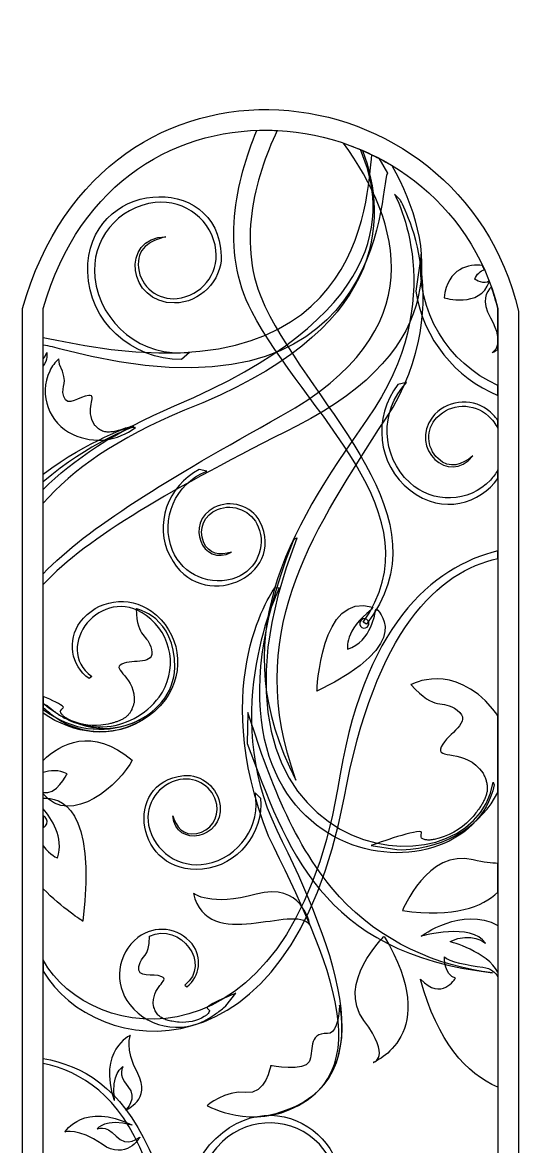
# Model space of a CAD drawing. Header units: centimetres. Extents: x -1.16 to 1.16, y -4.29 to 4.67.
# Drawn here: x -1.16 to 1.16, y -0.6 to 4.67 of the extents above; entities that cross this region are included whole.
import ezdxf

# ---------------------------------------------------------------- set-up
doc = ezdxf.new("R2010")
doc.units = ezdxf.units.CM
doc.header["$MEASUREMENT"] = 0
doc.layers.add('Layer 1', color=7, linetype='Continuous')

msp = doc.modelspace()

# ---------------------------------------------------------------- linework, layer by layer
at = {"layer": 'Layer 1', "color": 240}
for points, knots in [([(-1.16085, 3.32861), (-1.16085, 3.32861), (-1.16085, -4.26076), (-1.16085, -4.26076), (-1.16085, -4.26076), (-1.16085, -4.26076), (1.16085, -4.26076), (1.16085, -4.26076), (1.16085, -4.26076), (1.16085, -4.26076), (1.16085, 3.31708), (1.16085, 3.31708), (1.16085, 3.31708), (0.88746, 4.4739), (-0.78261, 4.66861), (-1.16085, 3.32861)], [0, 0, 0, 0, 0.2, 0.2, 0.2, 0.2, 0.4, 0.4, 0.4, 0.4, 0.6, 0.6, 0.6, 0.6, 1, 1, 1, 1]), ([(-1.06412, 3.32831), (-1.06412, 3.32831), (-1.06412, -4.16431), (-1.06412, -4.16431), (-1.06412, -4.16431), (-1.06412, -4.16431), (1.06411, -4.16431), (1.06411, -4.16431), (1.06411, -4.16431), (1.06411, -4.16431), (1.06411, 3.32831), (1.06411, 3.32831), (1.06411, 3.32831), (0.8135, 4.3424), (-0.72095, 4.53882), (-1.06412, 3.32831)], [0, 0, 0, 0, 0.2, 0.2, 0.2, 0.2, 0.4, 0.4, 0.4, 0.4, 0.6, 0.6, 0.6, 0.6, 1, 1, 1, 1]), ([(-0.08812, 3.31547), (0.16096, 2.83996), (0.78722, 2.36499), (0.43392, 1.85933), (0.43392, 1.85933), (0.43392, 1.85933), (0.44881, 1.85069), (0.44881, 1.85069), (0.44881, 1.85069), (0.83704, 2.34737), (0.20787, 2.85209), (-0.02595, 3.3395), (-0.02595, 3.3395), (-0.1626, 3.62434), (-0.07368, 3.93989), (0.03116, 4.16266), (0.03116, 4.16266), (-0.00049, 4.16426), (-0.03218, 4.16442), (-0.06383, 4.16333), (-0.06383, 4.16333), (-0.15896, 3.93208), (-0.23781, 3.60122), (-0.08812, 3.31547)], [0, 0, 0, 0, 0.1428571, 0.1428571, 0.1428571, 0.1428571, 0.2857143, 0.2857143, 0.2857143, 0.2857143, 0.4285714, 0.4285714, 0.4285714, 0.4285714, 0.5714286, 0.5714286, 0.5714286, 0.5714286, 0.7142857, 0.7142857, 0.7142857, 0.7142857, 1, 1, 1, 1]), ([(0.34143, 4.1034), (0.60856, 3.73577), (0.76528, 3.22222), (0.05041, 2.82553), (0.05041, 2.82553), (-0.48722, 2.52717), (-0.85235, 2.30559), (-1.06412, 2.08676), (-1.06412, 2.08676), (-1.06412, 2.08676), (-1.06412, 2.03575), (-1.06412, 2.03575), (-1.06412, 2.03575), (-0.85222, 2.2631), (-0.46516, 2.48075), (0.12415, 2.77955), (0.12415, 2.77955), (0.83577, 3.14035), (0.77839, 3.62412), (0.56722, 3.99925), (0.56722, 3.99925), (0.49581, 4.04216), (0.41992, 4.07694), (0.34143, 4.1034)], [0, 0, 0, 0, 0.1428571, 0.1428571, 0.1428571, 0.1428571, 0.2857143, 0.2857143, 0.2857143, 0.2857143, 0.4285714, 0.4285714, 0.4285714, 0.4285714, 0.5714286, 0.5714286, 0.5714286, 0.5714286, 0.7142857, 0.7142857, 0.7142857, 0.7142857, 1, 1, 1, 1]), ([(-1.06412, 2.41695), (-0.92826, 2.57206), (-0.71588, 2.72305), (-0.40269, 2.85269), (-0.40269, 2.85269), (0.55039, 3.22057), (0.55109, 3.74611), (0.43077, 4.06908), (0.43077, 4.06908), (0.42739, 4.07054), (0.42402, 4.07204), (0.42063, 4.07347), (0.42063, 4.07347), (0.5536, 3.77187), (0.54263, 3.29294), (-0.44902, 2.87276), (-0.44902, 2.87276), (-0.72688, 2.75377), (-0.92633, 2.61976), (-1.06412, 2.48184), (-1.06412, 2.48184), (-1.06412, 2.48184), (-1.06412, 2.41695), (-1.06412, 2.41695)], [0, 0, 0, 0, 0.1428571, 0.1428571, 0.1428571, 0.1428571, 0.2857143, 0.2857143, 0.2857143, 0.2857143, 0.4285714, 0.4285714, 0.4285714, 0.4285714, 0.5714286, 0.5714286, 0.5714286, 0.5714286, 0.7142857, 0.7142857, 0.7142857, 0.7142857, 1, 1, 1, 1]), ([(0.47462, 4.04906), (0.44984, 3.8466), (0.44286, 2.87071), (-0.99986, 3.18104), (-0.99986, 3.18104), (-1.02193, 3.18579), (-1.0433, 3.18973), (-1.06412, 3.19308), (-1.06412, 3.19308), (-1.06412, 3.19308), (-1.06412, 3.15767), (-1.06412, 3.15767), (-1.06412, 3.15767), (-1.03575, 3.15235), (-1.00631, 3.14574), (-0.97561, 3.13756), (-0.97561, 3.13756), (0.54873, 2.73141), (0.50627, 3.87362), (0.54733, 3.96308), (0.54733, 3.96308), (0.54733, 3.96308), (0.50739, 4.0326), (0.50739, 4.0326), (0.50739, 4.0326), (0.49654, 4.03826), (0.48563, 4.04375), (0.47462, 4.04906)], [0, 0, 0, 0, 0.125, 0.125, 0.125, 0.125, 0.25, 0.25, 0.25, 0.25, 0.375, 0.375, 0.375, 0.375, 0.5, 0.5, 0.5, 0.5, 0.625, 0.625, 0.625, 0.625, 0.75, 0.75, 0.75, 0.75, 1, 1, 1, 1]), ([(-0.37889, 3.12306), (-0.599, 3.09858), (-0.79751, 3.2556), (-0.82219, 3.47375), (-0.82219, 3.47375), (-0.84196, 3.64828), (-0.71528, 3.80565), (-0.53914, 3.82524), (-0.53914, 3.82524), (-0.39821, 3.84089), (-0.2712, 3.74042), (-0.25535, 3.60079), (-0.25535, 3.60079), (-0.24272, 3.48907), (-0.32386, 3.3884), (-0.43659, 3.37587), (-0.43659, 3.37587), (-0.52671, 3.36581), (-0.60804, 3.43013), (-0.61815, 3.51947), (-0.61815, 3.51947), (-0.62824, 3.60866), (-0.5649, 3.64806), (-0.4895, 3.66483), (-0.4895, 3.66483), (-0.70655, 3.66201), (-0.66649, 3.35199), (-0.44879, 3.35482), (-0.44879, 3.35482), (-0.33032, 3.35636), (-0.22903, 3.45728), (-0.23063, 3.5747), (-0.23063, 3.5747), (-0.24199, 3.97919), (-0.86661, 3.93204), (-0.85507, 3.50001), (-0.85507, 3.50001), (-0.85201, 3.27068), (-0.64875, 3.08743), (-0.4173, 3.09043), (-0.4173, 3.09043), (-0.4173, 3.09043), (-0.37889, 3.12306), (-0.37889, 3.12306)], [0, 0, 0, 0, 0.0833333, 0.0833333, 0.0833333, 0.0833333, 0.1666667, 0.1666667, 0.1666667, 0.1666667, 0.25, 0.25, 0.25, 0.25, 0.3333333, 0.3333333, 0.3333333, 0.3333333, 0.4166667, 0.4166667, 0.4166667, 0.4166667, 0.5, 0.5, 0.5, 0.5, 0.5833333, 0.5833333, 0.5833333, 0.5833333, 0.6666667, 0.6666667, 0.6666667, 0.6666667, 0.75, 0.75, 0.75, 0.75, 0.8333333, 0.8333333, 0.8333333, 0.8333333, 1, 1, 1, 1]), ([(0.60536, 3.84012), (0.60536, 3.84012), (0.90793, 3.32481), (0.50629, 2.76264), (0.50629, 2.76264), (0.18679, 2.26021), (-0.12653, 1.80288), (0.11904, 1.1203), (0.11904, 1.1203), (-0.21983, 1.77751), (0.07634, 2.27732), (0.45289, 2.81065), (0.45289, 2.81065), (0.85133, 3.37507), (0.58076, 3.86393), (0.58076, 3.86393), (0.58076, 3.86393), (0.58076, 3.86393), (0.60536, 3.84012), (0.60536, 3.84012)], [0, 0, 0, 0, 0.1666667, 0.1666667, 0.1666667, 0.1666667, 0.3333333, 0.3333333, 0.3333333, 0.3333333, 0.5, 0.5, 0.5, 0.5, 0.6666667, 0.6666667, 0.6666667, 0.6666667, 1, 1, 1, 1]), ([(0.70594, 3.58266), (0.67909, 3.31607), (0.83049, 3.07257), (1.06411, 2.96834), (1.06411, 2.96834), (1.06411, 2.96834), (1.06411, 2.92133), (1.06411, 2.92133), (1.06411, 2.92133), (0.86627, 3.00428), (0.71533, 3.18414), (0.68091, 3.41007), (0.68091, 3.41007), (0.68091, 3.41007), (0.70594, 3.58266), (0.70594, 3.58266)], [0, 0, 0, 0, 0.2, 0.2, 0.2, 0.2, 0.4, 0.4, 0.4, 0.4, 0.6, 0.6, 0.6, 0.6, 1, 1, 1, 1]), ([(1.00137, 3.51153), (0.98366, 3.50399), (0.96423, 3.49039), (0.95602, 3.46607), (0.95602, 3.46607), (0.95602, 3.46607), (1.00492, 3.43552), (1.02307, 3.45889), (1.02307, 3.45889), (1.02307, 3.45889), (1.02462, 3.45463), (1.02462, 3.45463), (1.02462, 3.45463), (0.98018, 3.3283), (0.81263, 3.37884), (0.81263, 3.37884), (0.81263, 3.37884), (0.82929, 3.52237), (0.93055, 3.53638), (0.99222, 3.53111), (0.99222, 3.53111), (0.99528, 3.52459), (0.99843, 3.51814), (1.00137, 3.51153)], [0, 0, 0, 0, 0.1428571, 0.1428571, 0.1428571, 0.1428571, 0.2857143, 0.2857143, 0.2857143, 0.2857143, 0.4285714, 0.4285714, 0.4285714, 0.4285714, 0.5714286, 0.5714286, 0.5714286, 0.5714286, 0.7142857, 0.7142857, 0.7142857, 0.7142857, 1, 1, 1, 1]), ([(1.06411, 3.13752), (1.04828, 3.12705), (1.03753, 3.12133), (1.03753, 3.12133), (1.03753, 3.12133), (1.03753, 3.12133), (1.10181, 3.15626), (1.0298, 3.28575), (1.0298, 3.28575), (0.98623, 3.36412), (1.00895, 3.40765), (1.03369, 3.42983), (1.03369, 3.42983), (1.04523, 3.39694), (1.0555, 3.36316), (1.06411, 3.32831), (1.06411, 3.32831), (1.06411, 3.32831), (1.06411, 3.13752), (1.06411, 3.13752)], [0, 0, 0, 0, 0.1666667, 0.1666667, 0.1666667, 0.1666667, 0.3333333, 0.3333333, 0.3333333, 0.3333333, 0.5, 0.5, 0.5, 0.5, 0.6666667, 0.6666667, 0.6666667, 0.6666667, 1, 1, 1, 1]), ([(-1.04739, 3.12314), (-1.04739, 3.12314), (-1.0512, 3.10572), (-1.06412, 3.0927), (-1.06412, 3.0927), (-1.06412, 3.0927), (-1.06412, 3.05976), (-1.06412, 3.05976), (-1.06412, 3.05976), (-1.04244, 3.08621), (-1.04683, 3.12184), (-1.04683, 3.12184), (-1.04683, 3.12184), (-1.04683, 3.12184), (-1.04739, 3.12314), (-1.04739, 3.12314)], [0, 0, 0, 0, 0.2, 0.2, 0.2, 0.2, 0.4, 0.4, 0.4, 0.4, 0.6, 0.6, 0.6, 0.6, 1, 1, 1, 1]), ([(-0.63256, 2.77105), (-0.71339, 2.70911), (-0.82548, 2.69303), (-0.92445, 2.73881), (-0.92445, 2.73881), (-1.03733, 2.79101), (-1.08614, 2.92401), (-1.03343, 3.03588), (-1.03343, 3.03588), (-1.0229, 3.05825), (-1.00828, 3.07745), (-0.99088, 3.09301), (-0.99088, 3.09301), (-0.99088, 3.09301), (-0.98824, 3.06606), (-0.98824, 3.06606), (-0.98824, 3.06606), (-0.94028, 2.97234), (-0.98396, 2.97278), (-0.96769, 2.91707), (-0.96769, 2.91707), (-0.95129, 2.86072), (-0.8951, 2.91945), (-0.85048, 2.92211), (-0.85048, 2.92211), (-0.80587, 2.92472), (-0.87453, 2.85597), (-0.82158, 2.78145), (-0.82158, 2.78145), (-0.82054, 2.77999), (-0.81886, 2.77873), (-0.81759, 2.77749), (-0.81759, 2.77749), (-0.81483, 2.77476), (-0.81203, 2.7721), (-0.80913, 2.76953), (-0.80913, 2.76953), (-0.8063, 2.76705), (-0.80337, 2.76467), (-0.80025, 2.76254), (-0.80025, 2.76254), (-0.79724, 2.76045), (-0.79407, 2.75856), (-0.79079, 2.75695), (-0.79079, 2.75695), (-0.78752, 2.75535), (-0.78411, 2.75404), (-0.78063, 2.75301), (-0.78063, 2.75301), (-0.77711, 2.75199), (-0.77352, 2.75123), (-0.76987, 2.75074), (-0.76987, 2.75074), (-0.76615, 2.75027), (-0.76241, 2.75002), (-0.75868, 2.75), (-0.75868, 2.75), (-0.75481, 2.74999), (-0.75099, 2.75016), (-0.74717, 2.75051), (-0.74717, 2.75051), (-0.74331, 2.75085), (-0.73945, 2.75132), (-0.73561, 2.75194), (-0.73561, 2.75194), (-0.73175, 2.75257), (-0.72792, 2.75333), (-0.72412, 2.75413), (-0.72412, 2.75413), (-0.72031, 2.75496), (-0.71654, 2.75587), (-0.71279, 2.75687), (-0.71279, 2.75687), (-0.70179, 2.7598), (-0.69082, 2.76336), (-0.68034, 2.76773), (-0.68034, 2.76773), (-0.68034, 2.76773), (-0.63256, 2.77105), (-0.63256, 2.77105)], [0, 0, 0, 0, 0.047619, 0.047619, 0.047619, 0.047619, 0.0952381, 0.0952381, 0.0952381, 0.0952381, 0.1428571, 0.1428571, 0.1428571, 0.1428571, 0.1904762, 0.1904762, 0.1904762, 0.1904762, 0.2380952, 0.2380952, 0.2380952, 0.2380952, 0.2857143, 0.2857143, 0.2857143, 0.2857143, 0.3333333, 0.3333333, 0.3333333, 0.3333333, 0.3809524, 0.3809524, 0.3809524, 0.3809524, 0.4285714, 0.4285714, 0.4285714, 0.4285714, 0.4761905, 0.4761905, 0.4761905, 0.4761905, 0.5238095, 0.5238095, 0.5238095, 0.5238095, 0.5714286, 0.5714286, 0.5714286, 0.5714286, 0.6190476, 0.6190476, 0.6190476, 0.6190476, 0.6666667, 0.6666667, 0.6666667, 0.6666667, 0.7142857, 0.7142857, 0.7142857, 0.7142857, 0.7619048, 0.7619048, 0.7619048, 0.7619048, 0.8095238, 0.8095238, 0.8095238, 0.8095238, 0.8571429, 0.8571429, 0.8571429, 0.8571429, 0.9047619, 0.9047619, 0.9047619, 0.9047619, 1, 1, 1, 1]), ([(0.63658, 2.98201), (0.51022, 2.84853), (0.51698, 2.63874), (0.6517, 2.51351), (0.6517, 2.51351), (0.75948, 2.41331), (0.92879, 2.41863), (1.02991, 2.52545), (1.02991, 2.52545), (1.04383, 2.54016), (1.05522, 2.55631), (1.06411, 2.57338), (1.06411, 2.57338), (1.06411, 2.57338), (1.06411, 2.53273), (1.06411, 2.53273), (1.06411, 2.53273), (0.98264, 2.41785), (0.80912, 2.35653), (0.653, 2.47865), (0.653, 2.47865), (0.49994, 2.59513), (0.47787, 2.82116), (0.59542, 2.97287), (0.59542, 2.97287), (0.59542, 2.97287), (0.63658, 2.98201), (0.63658, 2.98201)], [0, 0, 0, 0, 0.125, 0.125, 0.125, 0.125, 0.25, 0.25, 0.25, 0.25, 0.375, 0.375, 0.375, 0.375, 0.5, 0.5, 0.5, 0.5, 0.625, 0.625, 0.625, 0.625, 0.75, 0.75, 0.75, 0.75, 1, 1, 1, 1]), ([(1.06411, 2.76784), (1.05321, 2.78879), (1.0386, 2.8083), (1.02027, 2.82535), (1.02027, 2.82535), (0.95127, 2.88947), (0.84291, 2.88601), (0.77819, 2.81763), (0.77819, 2.81763), (0.72643, 2.76299), (0.7292, 2.67705), (0.78437, 2.62576), (0.78437, 2.62576), (0.83945, 2.57457), (0.89763, 2.59683), (0.94656, 2.63837), (0.94656, 2.63837), (0.83632, 2.4961), (0.64735, 2.67736), (0.75791, 2.82006), (0.75791, 2.82006), (0.81809, 2.89772), (0.93667, 2.9144), (1.01502, 2.85473), (1.01502, 2.85473), (1.03461, 2.83936), (1.05083, 2.823), (1.06411, 2.806), (1.06411, 2.806), (1.06411, 2.806), (1.06411, 2.76784), (1.06411, 2.76784)], [0, 0, 0, 0, 0.1111111, 0.1111111, 0.1111111, 0.1111111, 0.2222222, 0.2222222, 0.2222222, 0.2222222, 0.3333333, 0.3333333, 0.3333333, 0.3333333, 0.4444444, 0.4444444, 0.4444444, 0.4444444, 0.5555556, 0.5555556, 0.5555556, 0.5555556, 0.6666667, 0.6666667, 0.6666667, 0.6666667, 0.7777778, 0.7777778, 0.7777778, 0.7777778, 1, 1, 1, 1]), ([(-0.64938, 2.77841), (-0.64938, 2.77841), (-0.85023, 2.7134), (-1.06412, 2.55375), (-1.06412, 2.55375), (-1.06412, 2.55375), (-1.06412, 2.5165), (-1.06412, 2.5165), (-1.06412, 2.5165), (-0.84965, 2.70038), (-0.6395, 2.77494), (-0.6395, 2.77494), (-0.6395, 2.77494), (-0.6395, 2.77494), (-0.64938, 2.77841), (-0.64938, 2.77841)], [0, 0, 0, 0, 0.2, 0.2, 0.2, 0.2, 0.4, 0.4, 0.4, 0.4, 0.6, 0.6, 0.6, 0.6, 1, 1, 1, 1]), ([(-0.29867, 2.56678), (-0.44607, 2.50818), (-0.51764, 2.34221), (-0.45848, 2.19613), (-0.45848, 2.19613), (-0.41116, 2.07925), (-0.27723, 2.02249), (-0.15928, 2.06939), (-0.15928, 2.06939), (-0.06491, 2.10692), (-0.01912, 2.21312), (-0.05695, 2.30664), (-0.05695, 2.30664), (-0.08726, 2.38144), (-0.17299, 2.41772), (-0.24849, 2.3877), (-0.24849, 2.3877), (-0.30885, 2.36372), (-0.33817, 2.29574), (-0.31395, 2.23591), (-0.31395, 2.23591), (-0.28976, 2.17619), (-0.23625, 2.17262), (-0.18289, 2.1874), (-0.18289, 2.1874), (-0.32094, 2.11615), (-0.40186, 2.32542), (-0.26341, 2.39689), (-0.26341, 2.39689), (-0.18805, 2.43578), (-0.0895, 2.40613), (-0.05028, 2.33143), (-0.05028, 2.33143), (0.08114, 2.07214), (-0.3295, 1.89174), (-0.47024, 2.16848), (-0.47024, 2.16848), (-0.54689, 2.31434), (-0.48131, 2.49848), (-0.3341, 2.57446), (-0.3341, 2.57446), (-0.3341, 2.57446), (-0.29867, 2.56678), (-0.29867, 2.56678)], [0, 0, 0, 0, 0.0833333, 0.0833333, 0.0833333, 0.0833333, 0.1666667, 0.1666667, 0.1666667, 0.1666667, 0.25, 0.25, 0.25, 0.25, 0.3333333, 0.3333333, 0.3333333, 0.3333333, 0.4166667, 0.4166667, 0.4166667, 0.4166667, 0.5, 0.5, 0.5, 0.5, 0.5833333, 0.5833333, 0.5833333, 0.5833333, 0.6666667, 0.6666667, 0.6666667, 0.6666667, 0.75, 0.75, 0.75, 0.75, 0.8333333, 0.8333333, 0.8333333, 0.8333333, 1, 1, 1, 1]), ([(0.10273, 2.22922), (-0.51368, 0.67298), (0.92018, 0.50155), (1.04714, 1.09774), (1.04714, 1.09774), (1.04714, 1.09774), (1.04282, 1.11075), (1.04282, 1.11075), (1.04282, 1.11075), (0.9433, 0.53025), (-0.47002, 0.7286), (0.12264, 2.25313), (0.12264, 2.25313), (0.12282, 2.25361), (0.12303, 2.25408), (0.12324, 2.25455), (0.12324, 2.25455), (0.12324, 2.25455), (0.11032, 2.24846), (0.11032, 2.24846), (0.11032, 2.24846), (0.10783, 2.24208), (0.1053, 2.23566), (0.10273, 2.22922)], [0, 0, 0, 0, 0.1428571, 0.1428571, 0.1428571, 0.1428571, 0.2857143, 0.2857143, 0.2857143, 0.2857143, 0.4285714, 0.4285714, 0.4285714, 0.4285714, 0.5714286, 0.5714286, 0.5714286, 0.5714286, 0.7142857, 0.7142857, 0.7142857, 0.7142857, 1, 1, 1, 1]), ([(-1.06412, 0.27815), (-0.84864, -0.12259), (0.07787, -0.2625), (0.31384, 1.07639), (0.31384, 1.07639), (0.43015, 1.84599), (0.75836, 2.11832), (1.06411, 2.19397), (1.06411, 2.19397), (1.06411, 2.19397), (1.06411, 2.1578), (1.06411, 2.1578), (1.06411, 2.1578), (0.787, 2.09746), (0.49105, 1.82757), (0.34448, 1.03518), (0.34448, 1.03518), (0.08904, -0.31651), (-0.82486, -0.18394), (-1.06412, 0.22567), (-1.06412, 0.22567), (-1.06412, 0.22567), (-1.06412, 0.27815), (-1.06412, 0.27815)], [0, 0, 0, 0, 0.1428571, 0.1428571, 0.1428571, 0.1428571, 0.2857143, 0.2857143, 0.2857143, 0.2857143, 0.4285714, 0.4285714, 0.4285714, 0.4285714, 0.5714286, 0.5714286, 0.5714286, 0.5714286, 0.7142857, 0.7142857, 0.7142857, 0.7142857, 1, 1, 1, 1]), ([(-1.01351, 1.41758), (-0.84719, 1.29703), (-0.61374, 1.33292), (-0.4921, 1.49775), (-0.4921, 1.49775), (-0.39476, 1.62962), (-0.42372, 1.81471), (-0.55683, 1.91116), (-0.55683, 1.91116), (-0.66327, 1.98831), (-0.8127, 1.96534), (-0.89055, 1.85985), (-0.89055, 1.85985), (-0.95282, 1.77542), (-0.9343, 1.65699), (-0.84913, 1.59526), (-0.84913, 1.59526), (-0.84913, 1.59526), (-0.83659, 1.60607), (-0.83659, 1.60607), (-0.83659, 1.60607), (-1.02328, 1.74144), (-0.79099, 2.04283), (-0.58125, 1.89084), (-0.58125, 1.89084), (-0.45843, 1.80181), (-0.43167, 1.63091), (-0.52153, 1.50917), (-0.52153, 1.50917), (-0.55208, 1.46771), (-0.59283, 1.43219), (-0.63885, 1.40873), (-0.63885, 1.40873), (-0.68365, 1.3859), (-0.73348, 1.37063), (-0.7841, 1.36952), (-0.7841, 1.36952), (-0.84423, 1.3682), (-0.90526, 1.38007), (-0.95875, 1.40783), (-0.95875, 1.40783), (-0.97411, 1.41579), (-0.98901, 1.42505), (-1.00298, 1.43516), (-1.00298, 1.43516), (-1.01787, 1.44597), (-1.03191, 1.45757), (-1.045, 1.46984), (-1.045, 1.46984), (-1.045, 1.46984), (-1.06412, 1.47658), (-1.06412, 1.47658), (-1.06412, 1.47658), (-1.06412, 1.47658), (-1.06412, 1.45999), (-1.06412, 1.45999), (-1.06412, 1.45999), (-1.04852, 1.44491), (-1.03165, 1.43072), (-1.01351, 1.41758)], [0, 0, 0, 0, 0.0625, 0.0625, 0.0625, 0.0625, 0.125, 0.125, 0.125, 0.125, 0.1875, 0.1875, 0.1875, 0.1875, 0.25, 0.25, 0.25, 0.25, 0.3125, 0.3125, 0.3125, 0.3125, 0.375, 0.375, 0.375, 0.375, 0.4375, 0.4375, 0.4375, 0.4375, 0.5, 0.5, 0.5, 0.5, 0.5625, 0.5625, 0.5625, 0.5625, 0.625, 0.625, 0.625, 0.625, 0.6875, 0.6875, 0.6875, 0.6875, 0.75, 0.75, 0.75, 0.75, 0.8125, 0.8125, 0.8125, 0.8125, 0.875, 0.875, 0.875, 0.875, 1, 1, 1, 1]), ([(0.02089, 2.02147), (0.02089, 2.02147), (-0.29993, 1.58669), (-0.00898, 0.85754), (-0.00898, 0.85754), (0.26432, 0.29793), (0.57714, -0.3365), (-0.02759, -0.45394), (-0.02759, -0.45394), (-0.02759, -0.45394), (-0.02989, -0.45494), (-0.02989, -0.45494), (-0.02989, -0.45494), (0.57489, -0.33752), (0.3029, 0.32634), (0.0296, 0.88594), (0.0296, 0.88594), (-0.24376, 1.44553), (0.04092, 2.02018), (0.04092, 2.02018), (0.04092, 2.02018), (0.04092, 2.02018), (0.02089, 2.02147), (0.02089, 2.02147)], [0, 0, 0, 0, 0.1428571, 0.1428571, 0.1428571, 0.1428571, 0.2857143, 0.2857143, 0.2857143, 0.2857143, 0.4285714, 0.4285714, 0.4285714, 0.4285714, 0.5714286, 0.5714286, 0.5714286, 0.5714286, 0.7142857, 0.7142857, 0.7142857, 0.7142857, 1, 1, 1, 1]), ([(0.49034, 1.91142), (0.49034, 1.91142), (0.47542, 1.76826), (0.36051, 1.73401), (0.36051, 1.73401), (0.36051, 1.73401), (0.34522, 1.82143), (0.47303, 1.91881), (0.47303, 1.91881), (0.47303, 1.91881), (0.47842, 1.93063), (0.47842, 1.93063), (0.47842, 1.93063), (0.23342, 2.00339), (0.21752, 1.5373), (0.21752, 1.5373), (0.21752, 1.5373), (0.69445, 1.765), (0.4946, 1.92269), (0.4946, 1.92269), (0.4946, 1.92269), (0.4946, 1.92269), (0.49034, 1.91142), (0.49034, 1.91142)], [0, 0, 0, 0, 0.1428571, 0.1428571, 0.1428571, 0.1428571, 0.2857143, 0.2857143, 0.2857143, 0.2857143, 0.4285714, 0.4285714, 0.4285714, 0.4285714, 0.5714286, 0.5714286, 0.5714286, 0.5714286, 0.7142857, 0.7142857, 0.7142857, 0.7142857, 1, 1, 1, 1]), ([(-1.06412, 1.51172), (-1.02236, 1.49463), (-0.97919, 1.47479), (-0.96922, 1.46226), (-0.96922, 1.46226), (-0.96803, 1.4608), (-0.98461, 1.4447), (-0.9841, 1.44293), (-0.9841, 1.44293), (-0.98352, 1.44097), (-0.98283, 1.43906), (-0.98204, 1.43719), (-0.98204, 1.43719), (-0.98034, 1.43319), (-0.97806, 1.42955), (-0.97528, 1.42625), (-0.97528, 1.42625), (-0.97204, 1.42249), (-0.96821, 1.41922), (-0.96424, 1.41629), (-0.96424, 1.41629), (-0.95981, 1.41301), (-0.95503, 1.41011), (-0.95018, 1.40739), (-0.95018, 1.40739), (-0.90322, 1.38111), (-0.84728, 1.37142), (-0.79383, 1.37706), (-0.79383, 1.37706), (-0.77887, 1.37862), (-0.76385, 1.38141), (-0.7492, 1.38497), (-0.7492, 1.38497), (-0.74422, 1.38617), (-0.73925, 1.3875), (-0.7343, 1.38894), (-0.7343, 1.38894), (-0.72938, 1.39041), (-0.72445, 1.39196), (-0.71957, 1.39366), (-0.71957, 1.39366), (-0.71472, 1.39538), (-0.70993, 1.39726), (-0.70524, 1.39931), (-0.70524, 1.39931), (-0.70059, 1.40131), (-0.69604, 1.40353), (-0.69157, 1.40599), (-0.69157, 1.40599), (-0.68725, 1.40838), (-0.68307, 1.41102), (-0.67906, 1.41393), (-0.67906, 1.41393), (-0.67515, 1.41679), (-0.67147, 1.41995), (-0.66804, 1.42336), (-0.66804, 1.42336), (-0.66467, 1.42675), (-0.66155, 1.43042), (-0.65879, 1.43434), (-0.65879, 1.43434), (-0.65602, 1.43828), (-0.65357, 1.44247), (-0.65142, 1.44681), (-0.65142, 1.44681), (-0.64917, 1.45124), (-0.64731, 1.45586), (-0.64561, 1.46052), (-0.64561, 1.46052), (-0.6439, 1.46534), (-0.64236, 1.47019), (-0.64093, 1.4751), (-0.64093, 1.4751), (-0.64025, 1.47733), (-0.63911, 1.47986), (-0.63884, 1.48221), (-0.63884, 1.48221), (-0.62538, 1.6021), (-0.74923, 1.63845), (-0.69582, 1.66361), (-0.69582, 1.66361), (-0.64236, 1.68871), (-0.53941, 1.6561), (-0.55664, 1.73182), (-0.55664, 1.73182), (-0.57379, 1.80753), (-0.62511, 1.77795), (-0.6288, 1.92222), (-0.6288, 1.92222), (-0.6288, 1.92222), (-0.44513, 1.88771), (-0.44839, 1.6469), (-0.44839, 1.6469), (-0.45156, 1.4083), (-0.79737, 1.24738), (-1.06412, 1.45134), (-1.06412, 1.45134), (-1.06412, 1.45134), (-1.06412, 1.51172), (-1.06412, 1.51172)], [0, 0, 0, 0, 0.0384615, 0.0384615, 0.0384615, 0.0384615, 0.0769231, 0.0769231, 0.0769231, 0.0769231, 0.1153846, 0.1153846, 0.1153846, 0.1153846, 0.1538462, 0.1538462, 0.1538462, 0.1538462, 0.1923077, 0.1923077, 0.1923077, 0.1923077, 0.2307692, 0.2307692, 0.2307692, 0.2307692, 0.2692308, 0.2692308, 0.2692308, 0.2692308, 0.3076923, 0.3076923, 0.3076923, 0.3076923, 0.3461538, 0.3461538, 0.3461538, 0.3461538, 0.3846154, 0.3846154, 0.3846154, 0.3846154, 0.4230769, 0.4230769, 0.4230769, 0.4230769, 0.4615385, 0.4615385, 0.4615385, 0.4615385, 0.5, 0.5, 0.5, 0.5, 0.5384615, 0.5384615, 0.5384615, 0.5384615, 0.5769231, 0.5769231, 0.5769231, 0.5769231, 0.6153846, 0.6153846, 0.6153846, 0.6153846, 0.6538462, 0.6538462, 0.6538462, 0.6538462, 0.6923077, 0.6923077, 0.6923077, 0.6923077, 0.7307692, 0.7307692, 0.7307692, 0.7307692, 0.7692308, 0.7692308, 0.7692308, 0.7692308, 0.8076923, 0.8076923, 0.8076923, 0.8076923, 0.8461538, 0.8461538, 0.8461538, 0.8461538, 0.8846154, 0.8846154, 0.8846154, 0.8846154, 0.9230769, 0.9230769, 0.9230769, 0.9230769, 1, 1, 1, 1]), ([(0.43409, 1.8749), (0.44587, 1.8776), (0.45759, 1.87032), (0.46034, 1.85863), (0.46034, 1.85863), (0.46313, 1.84691), (0.45585, 1.83522), (0.44406, 1.8325), (0.44406, 1.8325), (0.43237, 1.82976), (0.42058, 1.83707), (0.41786, 1.84878), (0.41786, 1.84878), (0.41507, 1.86048), (0.42236, 1.87219), (0.43409, 1.8749)], [0, 0, 0, 0, 0.2, 0.2, 0.2, 0.2, 0.4, 0.4, 0.4, 0.4, 0.6, 0.6, 0.6, 0.6, 1, 1, 1, 1]), ([(0.59196, 0.79455), (0.59196, 0.79455), (0.4719, 0.81383), (0.4719, 0.81383), (0.4719, 0.81383), (0.4719, 0.81383), (0.66579, 0.88612), (0.70516, 0.87815), (0.70516, 0.87815), (0.70739, 0.8777), (0.7047, 0.84997), (0.70662, 0.84873), (0.70662, 0.84873), (0.7087, 0.84738), (0.71083, 0.84612), (0.71307, 0.84501), (0.71307, 0.84501), (0.71772, 0.84263), (0.72275, 0.841), (0.72798, 0.84014), (0.72798, 0.84014), (0.73389, 0.83913), (0.73994, 0.83906), (0.74597, 0.83945), (0.74597, 0.83945), (0.75267, 0.83988), (0.75941, 0.84084), (0.76596, 0.84211), (0.76596, 0.84211), (0.83025, 0.85417), (0.88956, 0.8885), (0.93462, 0.93511), (0.93462, 0.93511), (0.94725, 0.94817), (0.95894, 0.96234), (0.96965, 0.977), (0.96965, 0.977), (0.97331, 0.98199), (0.97686, 0.98705), (0.98029, 0.99221), (0.98029, 0.99221), (0.98374, 0.99738), (0.98708, 1.00264), (0.99019, 1.00799), (0.99019, 1.00799), (0.99331, 1.01336), (0.99632, 1.01876), (0.99905, 1.02432), (0.99905, 1.02432), (1.00178, 1.02978), (1.00423, 1.03536), (1.0064, 1.04106), (1.0064, 1.04106), (1.00852, 1.04662), (1.0103, 1.05232), (1.01169, 1.05813), (1.01169, 1.05813), (1.01305, 1.06382), (1.014, 1.06956), (1.01446, 1.07536), (1.01446, 1.07536), (1.01489, 1.08115), (1.01491, 1.08692), (1.01437, 1.09269), (1.01437, 1.09269), (1.01385, 1.09851), (1.01283, 1.10427), (1.01139, 1.10995), (1.01139, 1.10995), (1.00995, 1.11579), (1.00802, 1.12153), (1.0059, 1.12716), (1.0059, 1.12716), (1.00375, 1.13293), (1.00129, 1.1386), (0.9988, 1.14425), (0.9988, 1.14425), (0.99764, 1.14685), (0.99669, 1.15008), (0.99507, 1.15245), (0.99507, 1.15245), (0.91299, 1.2738), (0.76975, 1.21156), (0.79935, 1.27621), (0.79935, 1.27621), (0.82896, 1.34082), (0.94994, 1.39036), (0.87433, 1.44709), (0.87433, 1.44709), (0.79873, 1.50384), (0.77456, 1.43677), (0.65743, 1.56739), (0.65743, 1.56739), (0.65743, 1.56739), (0.85455, 1.67767), (1.04146, 1.45235), (1.04146, 1.45235), (1.04978, 1.44232), (1.0573, 1.43189), (1.06411, 1.42113), (1.06411, 1.42113), (1.06411, 1.42113), (1.06411, 1.06145), (1.06411, 1.06145), (1.06411, 1.06145), (0.98966, 0.91776), (0.83186, 0.79961), (0.61466, 0.79409), (0.61466, 0.79409), (0.61466, 0.79409), (0.59196, 0.79455), (0.59196, 0.79455)], [0, 0, 0, 0, 0.0344828, 0.0344828, 0.0344828, 0.0344828, 0.0689655, 0.0689655, 0.0689655, 0.0689655, 0.1034483, 0.1034483, 0.1034483, 0.1034483, 0.137931, 0.137931, 0.137931, 0.137931, 0.1724138, 0.1724138, 0.1724138, 0.1724138, 0.2068966, 0.2068966, 0.2068966, 0.2068966, 0.2413793, 0.2413793, 0.2413793, 0.2413793, 0.2758621, 0.2758621, 0.2758621, 0.2758621, 0.3103448, 0.3103448, 0.3103448, 0.3103448, 0.3448276, 0.3448276, 0.3448276, 0.3448276, 0.3793103, 0.3793103, 0.3793103, 0.3793103, 0.4137931, 0.4137931, 0.4137931, 0.4137931, 0.4482759, 0.4482759, 0.4482759, 0.4482759, 0.4827586, 0.4827586, 0.4827586, 0.4827586, 0.5172414, 0.5172414, 0.5172414, 0.5172414, 0.5517241, 0.5517241, 0.5517241, 0.5517241, 0.5862069, 0.5862069, 0.5862069, 0.5862069, 0.6206897, 0.6206897, 0.6206897, 0.6206897, 0.6551724, 0.6551724, 0.6551724, 0.6551724, 0.6896552, 0.6896552, 0.6896552, 0.6896552, 0.7241379, 0.7241379, 0.7241379, 0.7241379, 0.7586207, 0.7586207, 0.7586207, 0.7586207, 0.7931034, 0.7931034, 0.7931034, 0.7931034, 0.8275862, 0.8275862, 0.8275862, 0.8275862, 0.862069, 0.862069, 0.862069, 0.862069, 0.8965517, 0.8965517, 0.8965517, 0.8965517, 0.9310345, 0.9310345, 0.9310345, 0.9310345, 1, 1, 1, 1]), ([(-0.58664, 1.41789), (-0.73942, 1.31927), (-0.92537, 1.35957), (-1.06412, 1.48072), (-1.06412, 1.48072), (-1.06412, 1.48072), (-1.06412, 1.43353), (-1.06412, 1.43353), (-1.06412, 1.43353), (-0.92067, 1.33439), (-0.7417, 1.30995), (-0.59293, 1.40574), (-0.59293, 1.40574), (-0.59293, 1.40574), (-0.58664, 1.41789), (-0.58664, 1.41789)], [0, 0, 0, 0, 0.2, 0.2, 0.2, 0.2, 0.4, 0.4, 0.4, 0.4, 0.6, 0.6, 0.6, 0.6, 1, 1, 1, 1]), ([(-0.10548, 1.4362), (-0.01315, 1.14477), (0.10889, 0.80838), (0.32287, 0.57381), (0.32287, 0.57381), (0.51168, 0.36685), (0.78084, 0.24517), (1.03941, 0.21793), (1.03941, 0.21793), (0.23403, 0.30849), (0.07305, 0.8092), (-0.10853, 1.29157), (-0.10853, 1.29157), (-0.10853, 1.29157), (-0.10548, 1.4362), (-0.10548, 1.4362)], [0, 0, 0, 0, 0.2, 0.2, 0.2, 0.2, 0.4, 0.4, 0.4, 0.4, 0.6, 0.6, 0.6, 0.6, 1, 1, 1, 1]), ([(-1.06412, 1.15523), (-1.03174, 1.16579), (-0.99131, 1.16987), (-0.95192, 1.14925), (-0.95192, 1.14925), (-0.95192, 1.14925), (-1.00408, 1.04558), (-1.06412, 1.06265), (-1.06412, 1.06265), (-1.06412, 1.06265), (-1.06412, 1.05597), (-1.06412, 1.05597), (-1.06412, 1.05597), (-0.9335, 0.89533), (-0.69967, 1.10577), (-0.64731, 1.21382), (-0.64731, 1.21382), (-0.83771, 1.37114), (-0.9829, 1.29174), (-1.06412, 1.21178), (-1.06412, 1.21178), (-1.06412, 1.21178), (-1.06412, 1.15523), (-1.06412, 1.15523)], [0, 0, 0, 0, 0.1428571, 0.1428571, 0.1428571, 0.1428571, 0.2857143, 0.2857143, 0.2857143, 0.2857143, 0.4285714, 0.4285714, 0.4285714, 0.4285714, 0.5714286, 0.5714286, 0.5714286, 0.5714286, 0.7142857, 0.7142857, 0.7142857, 0.7142857, 1, 1, 1, 1]), ([(-0.07247, 1.06106), (-0.04277, 0.90645), (-0.1452, 0.75721), (-0.30124, 0.7278), (-0.30124, 0.7278), (-0.42608, 0.70425), (-0.54654, 0.78541), (-0.5703, 0.90914), (-0.5703, 0.90914), (-0.5893, 1.00813), (-0.52375, 1.10362), (-0.42388, 1.12248), (-0.42388, 1.12248), (-0.34397, 1.13754), (-0.2669, 1.08555), (-0.2517, 1.00636), (-0.2517, 1.00636), (-0.23952, 0.94306), (-0.28148, 0.88192), (-0.34538, 0.86987), (-0.34538, 0.86987), (-0.40917, 0.85785), (-0.44107, 0.90057), (-0.45729, 0.95308), (-0.45729, 0.95308), (-0.44338, 0.79944), (-0.22191, 0.84478), (-0.23585, 0.99886), (-0.23585, 0.99886), (-0.24344, 1.08272), (-0.32179, 1.14897), (-0.40642, 1.14142), (-0.40642, 1.14142), (-0.69762, 1.11126), (-0.62945, 0.67127), (-0.31839, 0.70307), (-0.31839, 0.70307), (-0.15311, 0.71777), (-0.03201, 0.87181), (-0.04683, 1.03563), (-0.04683, 1.03563), (-0.04683, 1.03563), (-0.07247, 1.06106), (-0.07247, 1.06106)], [0, 0, 0, 0, 0.0833333, 0.0833333, 0.0833333, 0.0833333, 0.1666667, 0.1666667, 0.1666667, 0.1666667, 0.25, 0.25, 0.25, 0.25, 0.3333333, 0.3333333, 0.3333333, 0.3333333, 0.4166667, 0.4166667, 0.4166667, 0.4166667, 0.5, 0.5, 0.5, 0.5, 0.5833333, 0.5833333, 0.5833333, 0.5833333, 0.6666667, 0.6666667, 0.6666667, 0.6666667, 0.75, 0.75, 0.75, 0.75, 0.8333333, 0.8333333, 0.8333333, 0.8333333, 1, 1, 1, 1]), ([(-1.06412, 0.98556), (-1.02327, 0.93937), (-0.9675, 0.8541), (-0.9963, 0.75465), (-0.9963, 0.75465), (-0.9963, 0.75465), (-1.0302, 0.76733), (-1.06412, 0.8121), (-1.06412, 0.8121), (-1.06412, 0.8121), (-1.06412, 0.61082), (-1.06412, 0.61082), (-1.06412, 0.61082), (-0.97573, 0.52182), (-0.87865, 0.45882), (-0.87865, 0.45882), (-0.87865, 0.45882), (-0.81196, 0.99636), (-0.98668, 1.04032), (-1.06412, 1.03468), (-1.06412, 1.03468), (-1.06412, 1.03468), (-1.06412, 0.98556), (-1.06412, 0.98556)], [0, 0, 0, 0, 0.1428571, 0.1428571, 0.1428571, 0.1428571, 0.2857143, 0.2857143, 0.2857143, 0.2857143, 0.4285714, 0.4285714, 0.4285714, 0.4285714, 0.5714286, 0.5714286, 0.5714286, 0.5714286, 0.7142857, 0.7142857, 0.7142857, 0.7142857, 1, 1, 1, 1]), ([(-1.06412, 0.95217), (-1.04921, 0.94686), (-1.04134, 0.93066), (-1.04666, 0.91591), (-1.04666, 0.91591), (-1.04968, 0.90755), (-1.05625, 0.90146), (-1.06412, 0.89871), (-1.06412, 0.89871), (-1.06412, 0.89871), (-1.06412, 0.95217), (-1.06412, 0.95217)], [0, 0, 0, 0, 0.25, 0.25, 0.25, 0.25, 0.5, 0.5, 0.5, 0.5, 1, 1, 1, 1]), ([(0.61757, 0.50904), (0.61757, 0.50904), (0.73556, 0.79967), (0.94919, 0.74688), (0.94919, 0.74688), (0.99878, 0.73463), (1.03606, 0.72998), (1.06411, 0.73008), (1.06411, 0.73008), (1.06411, 0.73008), (1.06411, 0.5951), (1.06411, 0.5951), (1.06411, 0.5951), (0.99274, 0.52679), (0.86093, 0.47395), (0.61757, 0.50904)], [0, 0, 0, 0, 0.2, 0.2, 0.2, 0.2, 0.4, 0.4, 0.4, 0.4, 0.6, 0.6, 0.6, 0.6, 1, 1, 1, 1]), ([(0.18331, 0.44264), (0.11277, 0.54718), (-0.29358, 0.30522), (-0.36108, 0.58962), (-0.36108, 0.58962), (-0.36108, 0.58962), (-0.2794, 0.52548), (-0.06684, 0.58584), (-0.06684, 0.58584), (0.14574, 0.6462), (0.1836, 0.44592), (0.1836, 0.44592), (0.1836, 0.44592), (0.1836, 0.44592), (0.18331, 0.44264), (0.18331, 0.44264)], [0, 0, 0, 0, 0.2, 0.2, 0.2, 0.2, 0.4, 0.4, 0.4, 0.4, 0.6, 0.6, 0.6, 0.6, 1, 1, 1, 1]), ([(0.70884, 0.39018), (0.70884, 0.39018), (0.94115, 0.45417), (1.00583, 0.35613), (1.00583, 0.35613), (1.00583, 0.35613), (0.94164, 0.41277), (0.84028, 0.36363), (0.84028, 0.36363), (0.84028, 0.36363), (1.01692, 0.31516), (1.06411, 0.22023), (1.06411, 0.22023), (1.06411, 0.22023), (1.06411, 0.43921), (1.06411, 0.43921), (1.06411, 0.43921), (0.8949, 0.53251), (0.7059, 0.38913), (0.7059, 0.38913), (0.7059, 0.38913), (0.7059, 0.38913), (0.70884, 0.39018), (0.70884, 0.39018)], [0, 0, 0, 0, 0.1428571, 0.1428571, 0.1428571, 0.1428571, 0.2857143, 0.2857143, 0.2857143, 0.2857143, 0.4285714, 0.4285714, 0.4285714, 0.4285714, 0.5714286, 0.5714286, 0.5714286, 0.5714286, 0.7142857, 0.7142857, 0.7142857, 0.7142857, 1, 1, 1, 1]), ([(-0.26344, 0.02121), (-0.38579, -0.07341), (-0.56242, -0.05224), (-0.65844, 0.06877), (-0.65844, 0.06877), (-0.73545, 0.1658), (-0.71851, 0.30632), (-0.62057, 0.38263), (-0.62057, 0.38263), (-0.54224, 0.44367), (-0.4288, 0.43023), (-0.36721, 0.35261), (-0.36721, 0.35261), (-0.31794, 0.29049), (-0.32877, 0.20057), (-0.39144, 0.15173), (-0.39144, 0.15173), (-0.39144, 0.15173), (-0.4012, 0.15956), (-0.4012, 0.15956), (-0.4012, 0.15956), (-0.27413, 0.25863), (-0.42154, 0.45554), (-0.5665, 0.38937), (-0.5665, 0.38937), (-0.56633, 0.28429), (-0.60512, 0.30419), (-0.61594, 0.2472), (-0.61594, 0.2472), (-0.62694, 0.18958), (-0.55006, 0.21689), (-0.50902, 0.19933), (-0.50902, 0.19933), (-0.46802, 0.18173), (-0.56057, 0.15104), (-0.54722, 0.06087), (-0.54722, 0.06087), (-0.54696, 0.0591), (-0.54603, 0.05722), (-0.54546, 0.05555), (-0.54546, 0.05555), (-0.54424, 0.05188), (-0.54295, 0.04826), (-0.54153, 0.04467), (-0.54153, 0.04467), (-0.54013, 0.04119), (-0.5386, 0.03775), (-0.53678, 0.03446), (-0.53678, 0.03446), (-0.53505, 0.03125), (-0.53308, 0.02814), (-0.53088, 0.02524), (-0.53088, 0.02524), (-0.52869, 0.02236), (-0.52624, 0.01966), (-0.5236, 0.01719), (-0.5236, 0.01719), (-0.52093, 0.01471), (-0.51807, 0.01242), (-0.51504, 0.01036), (-0.51504, 0.01036), (-0.51193, 0.00827), (-0.5087, 0.00638), (-0.50538, 0.00469), (-0.50538, 0.00469), (-0.50194, 0.00295), (-0.49844, 0.00139), (-0.49487, 0), (-0.49487, 0), (-0.49128, -0.00142), (-0.48761, -0.00272), (-0.48391, -0.00389), (-0.48391, -0.00389), (-0.48017, -0.00504), (-0.47641, -0.00608), (-0.47266, -0.00706), (-0.47266, -0.00706), (-0.46888, -0.00802), (-0.46509, -0.0089), (-0.4613, -0.00968), (-0.4613, -0.00968), (-0.45014, -0.01198), (-0.43873, -0.0137), (-0.42739, -0.01448), (-0.42739, -0.01448), (-0.38688, -0.01735), (-0.34489, -0.00857), (-0.31013, 0.01251), (-0.31013, 0.01251), (-0.30654, 0.01469), (-0.30302, 0.017), (-0.29975, 0.01959), (-0.29975, 0.01959), (-0.29684, 0.02191), (-0.29403, 0.02448), (-0.29169, 0.02741), (-0.29169, 0.02741), (-0.28967, 0.02997), (-0.28805, 0.03278), (-0.28687, 0.03585), (-0.28687, 0.03585), (-0.28633, 0.03728), (-0.28585, 0.03874), (-0.28546, 0.04023), (-0.28546, 0.04023), (-0.28513, 0.04158), (-0.29808, 0.05331), (-0.29722, 0.05444), (-0.29722, 0.05444), (-0.28242, 0.07445), (-0.16223, 0.12152), (-0.16223, 0.12152), (-0.16223, 0.12152), (-0.16223, 0.12152), (-0.20958, 0.06278), (-0.20958, 0.06278), (-0.20958, 0.06278), (-0.20958, 0.06278), (-0.21986, 0.05314), (-0.21986, 0.05314), (-0.21986, 0.05314), (-0.23404, 0.04105), (-0.24862, 0.03046), (-0.26344, 0.02121)], [0, 0, 0, 0, 0.03125, 0.03125, 0.03125, 0.03125, 0.0625, 0.0625, 0.0625, 0.0625, 0.09375, 0.09375, 0.09375, 0.09375, 0.125, 0.125, 0.125, 0.125, 0.15625, 0.15625, 0.15625, 0.15625, 0.1875, 0.1875, 0.1875, 0.1875, 0.21875, 0.21875, 0.21875, 0.21875, 0.25, 0.25, 0.25, 0.25, 0.28125, 0.28125, 0.28125, 0.28125, 0.3125, 0.3125, 0.3125, 0.3125, 0.34375, 0.34375, 0.34375, 0.34375, 0.375, 0.375, 0.375, 0.375, 0.40625, 0.40625, 0.40625, 0.40625, 0.4375, 0.4375, 0.4375, 0.4375, 0.46875, 0.46875, 0.46875, 0.46875, 0.5, 0.5, 0.5, 0.5, 0.53125, 0.53125, 0.53125, 0.53125, 0.5625, 0.5625, 0.5625, 0.5625, 0.59375, 0.59375, 0.59375, 0.59375, 0.625, 0.625, 0.625, 0.625, 0.65625, 0.65625, 0.65625, 0.65625, 0.6875, 0.6875, 0.6875, 0.6875, 0.71875, 0.71875, 0.71875, 0.71875, 0.75, 0.75, 0.75, 0.75, 0.78125, 0.78125, 0.78125, 0.78125, 0.8125, 0.8125, 0.8125, 0.8125, 0.84375, 0.84375, 0.84375, 0.84375, 0.875, 0.875, 0.875, 0.875, 0.90625, 0.90625, 0.90625, 0.90625, 0.9375, 0.9375, 0.9375, 0.9375, 1, 1, 1, 1]), ([(0.53194, 0.3882), (0.53194, 0.3882), (0.30632, 0.16875), (0.43744, -0.00652), (0.43744, -0.00652), (0.5686, -0.18183), (0.48057, -0.2025), (0.48057, -0.2025), (0.48057, -0.2025), (0.48057, -0.2025), (0.81011, -0.0737), (0.53194, 0.3882)], [0, 0, 0, 0, 0.25, 0.25, 0.25, 0.25, 0.5, 0.5, 0.5, 0.5, 1, 1, 1, 1]), ([(1.06411, 0.1987), (1.0532, 0.2173), (1.03255, 0.23887), (0.99453, 0.24373), (0.99453, 0.24373), (0.92484, 0.25263), (0.83212, 0.27014), (0.81378, 0.29258), (0.81378, 0.29258), (0.81378, 0.29258), (0.81201, 0.2078), (0.86574, 0.19178), (0.86574, 0.19178), (0.86574, 0.19178), (0.80001, 0.08182), (0.70226, 0.18763), (0.70226, 0.18763), (0.70226, 0.18763), (0.70166, 0.18562), (0.70166, 0.18562), (0.70166, 0.18562), (0.78294, -0.10756), (0.91733, -0.2548), (1.06411, -0.31851), (1.06411, -0.31851), (1.06411, -0.31851), (1.06411, 0.1987), (1.06411, 0.1987)], [0, 0, 0, 0, 0.125, 0.125, 0.125, 0.125, 0.25, 0.25, 0.25, 0.25, 0.375, 0.375, 0.375, 0.375, 0.5, 0.5, 0.5, 0.5, 0.625, 0.625, 0.625, 0.625, 0.75, 0.75, 0.75, 0.75, 1, 1, 1, 1]), ([(0.32573, 0.05323), (0.32573, 0.05323), (0.38931, -0.22849), (0.17229, -0.37868), (0.17229, -0.37868), (-0.04473, -0.52883), (-0.26311, -0.42062), (-0.29681, -0.40512), (-0.29681, -0.40512), (-0.29681, -0.40512), (-0.2115, -0.33109), (-0.11658, -0.34315), (-0.11658, -0.34315), (-0.02161, -0.35517), (0.0004, -0.21795), (0.0004, -0.21795), (0.0004, -0.21795), (0.0004, -0.21795), (0.16057, -0.24469), (0.18143, -0.20019), (0.18143, -0.20019), (0.20226, -0.15565), (0.17231, -0.06261), (0.26733, -0.06689), (0.26733, -0.06689), (0.30332, -0.06854), (0.31926, -0.00693), (0.32342, 0.066), (0.32342, 0.066), (0.32342, 0.066), (0.32573, 0.05323), (0.32573, 0.05323)], [0, 0, 0, 0, 0.1111111, 0.1111111, 0.1111111, 0.1111111, 0.2222222, 0.2222222, 0.2222222, 0.2222222, 0.3333333, 0.3333333, 0.3333333, 0.3333333, 0.4444444, 0.4444444, 0.4444444, 0.4444444, 0.5555556, 0.5555556, 0.5555556, 0.5555556, 0.6666667, 0.6666667, 0.6666667, 0.6666667, 0.7777778, 0.7777778, 0.7777778, 0.7777778, 1, 1, 1, 1]), ([(-0.67856, -0.42447), (-0.67856, -0.42447), (-0.6184, -0.37225), (-0.66814, -0.31441), (-0.66814, -0.31441), (-0.7179, -0.25658), (-0.68998, -0.22185), (-0.68998, -0.22185), (-0.68998, -0.22185), (-0.68998, -0.22185), (-0.74903, -0.25376), (-0.72954, -0.37978), (-0.72954, -0.37978), (-0.72954, -0.37978), (-0.7311, -0.37965), (-0.7311, -0.37965), (-0.7311, -0.37965), (-0.81236, -0.14657), (-0.65506, -0.07508), (-0.65506, -0.07508), (-0.65506, -0.07508), (-0.65506, -0.07508), (-0.68466, -0.13272), (-0.6209, -0.25454), (-0.6209, -0.25454), (-0.55714, -0.37636), (-0.67649, -0.42424), (-0.67649, -0.42424), (-0.67649, -0.42424), (-0.67649, -0.42424), (-0.67856, -0.42447), (-0.67856, -0.42447)], [0, 0, 0, 0, 0.1111111, 0.1111111, 0.1111111, 0.1111111, 0.2222222, 0.2222222, 0.2222222, 0.2222222, 0.3333333, 0.3333333, 0.3333333, 0.3333333, 0.4444444, 0.4444444, 0.4444444, 0.4444444, 0.5555556, 0.5555556, 0.5555556, 0.5555556, 0.6666667, 0.6666667, 0.6666667, 0.6666667, 0.7777778, 0.7777778, 0.7777778, 0.7777778, 1, 1, 1, 1]), ([(1.04683, -1.2396), (0.95115, -1.26559), (0.09257, -2.02878), (-0.56778, -0.60792), (-0.56778, -0.60792), (-0.70426, -0.31426), (-0.88128, -0.21622), (-1.06412, -0.18386), (-1.06412, -0.18386), (-1.06412, -0.18386), (-1.06412, -0.20685), (-1.06412, -0.20685), (-1.06412, -0.20685), (-0.88271, -0.24717), (-0.71029, -0.35278), (-0.58824, -0.65327), (-0.58824, -0.65327), (0.00119, -2.10438), (0.89645, -1.38375), (0.99326, -1.36245), (0.99326, -1.36245), (0.99326, -1.36245), (1.04683, -1.2396), (1.04683, -1.2396)], [0, 0, 0, 0, 0.1428571, 0.1428571, 0.1428571, 0.1428571, 0.2857143, 0.2857143, 0.2857143, 0.2857143, 0.4285714, 0.4285714, 0.4285714, 0.4285714, 0.5714286, 0.5714286, 0.5714286, 0.5714286, 0.7142857, 0.7142857, 0.7142857, 0.7142857, 1, 1, 1, 1]), ([(-0.24102, -1.13442), (-0.39314, -0.97488), (-0.38596, -0.72328), (-0.22495, -0.57252), (-0.22495, -0.57252), (-0.09614, -0.45189), (0.10692, -0.45754), (0.22866, -0.58521), (0.22866, -0.58521), (0.32604, -0.68736), (0.32144, -0.84835), (0.21841, -0.94488), (0.21841, -0.94488), (0.13594, -1.02208), (0.00598, -1.01839), (-0.07192, -0.93668), (-0.07192, -0.93668), (-0.13423, -0.87138), (-0.1313, -0.7683), (-0.06536, -0.70656), (-0.06536, -0.70656), (0.00047, -0.64493), (0.07034, -0.67138), (0.1292, -0.72098), (0.1292, -0.72098), (-0.00363, -0.55085), (-0.22945, -0.76903), (-0.09623, -0.93968), (-0.09623, -0.93968), (-0.02373, -1.03254), (0.11855, -1.05204), (0.21225, -0.98014), (0.21225, -0.98014), (0.5315, -0.72786), (0.11778, -0.26171), (-0.22355, -0.5307), (-0.22355, -0.5307), (-0.40658, -0.67106), (-0.43206, -0.9422), (-0.29042, -1.12363), (-0.29042, -1.12363), (-0.29042, -1.12363), (-0.24102, -1.13442), (-0.24102, -1.13442)], [0, 0, 0, 0, 0.0833333, 0.0833333, 0.0833333, 0.0833333, 0.1666667, 0.1666667, 0.1666667, 0.1666667, 0.25, 0.25, 0.25, 0.25, 0.3333333, 0.3333333, 0.3333333, 0.3333333, 0.4166667, 0.4166667, 0.4166667, 0.4166667, 0.5, 0.5, 0.5, 0.5, 0.5833333, 0.5833333, 0.5833333, 0.5833333, 0.6666667, 0.6666667, 0.6666667, 0.6666667, 0.75, 0.75, 0.75, 0.75, 0.8333333, 0.8333333, 0.8333333, 0.8333333, 1, 1, 1, 1]), ([(-0.61171, -0.55211), (-0.61171, -0.55211), (-0.67175, -0.60394), (-0.72267, -0.54763), (-0.72267, -0.54763), (-0.77363, -0.49123), (-0.81192, -0.51394), (-0.81192, -0.51394), (-0.81192, -0.51394), (-0.81192, -0.51394), (-0.77231, -0.46044), (-0.64941, -0.49628), (-0.64941, -0.49628), (-0.64941, -0.49628), (-0.64939, -0.49472), (-0.64939, -0.49472), (-0.64939, -0.49472), (-0.87058, -0.38419), (-0.96273, -0.52848), (-0.96273, -0.52848), (-0.96273, -0.52848), (-0.96273, -0.52848), (-0.90135, -0.50727), (-0.78859, -0.58585), (-0.78859, -0.58585), (-0.67583, -0.66443), (-0.61219, -0.5541), (-0.61219, -0.5541), (-0.61219, -0.5541), (-0.61219, -0.5541), (-0.61171, -0.55211), (-0.61171, -0.55211)], [0, 0, 0, 0, 0.1111111, 0.1111111, 0.1111111, 0.1111111, 0.2222222, 0.2222222, 0.2222222, 0.2222222, 0.3333333, 0.3333333, 0.3333333, 0.3333333, 0.4444444, 0.4444444, 0.4444444, 0.4444444, 0.5555556, 0.5555556, 0.5555556, 0.5555556, 0.6666667, 0.6666667, 0.6666667, 0.6666667, 0.7777778, 0.7777778, 0.7777778, 0.7777778, 1, 1, 1, 1])]:
    msp.add_open_spline(points, degree=3, knots=knots, dxfattribs=at)
at = {"layer": 'Layer 1', "color": 7}
msp.add_open_spline([(-1.06412, 3.32831), (-1.06412, 3.32831), (-1.06412, -4.16431), (-1.06412, -4.16431), (-1.06412, -4.16431), (-1.06412, -4.16431), (1.06411, -4.16431), (1.06411, -4.16431), (1.06411, -4.16431), (1.06411, -4.16431), (1.06411, 3.32831), (1.06411, 3.32831), (1.06411, 3.32831), (0.8135, 4.3424), (-0.72095, 4.53882), (-1.06412, 3.32831)], degree=3, knots=[0, 0, 0, 0, 0.2, 0.2, 0.2, 0.2, 0.4, 0.4, 0.4, 0.4, 0.6, 0.6, 0.6, 0.6, 1, 1, 1, 1], dxfattribs=at)

doc.saveas('drawing.dxf')
